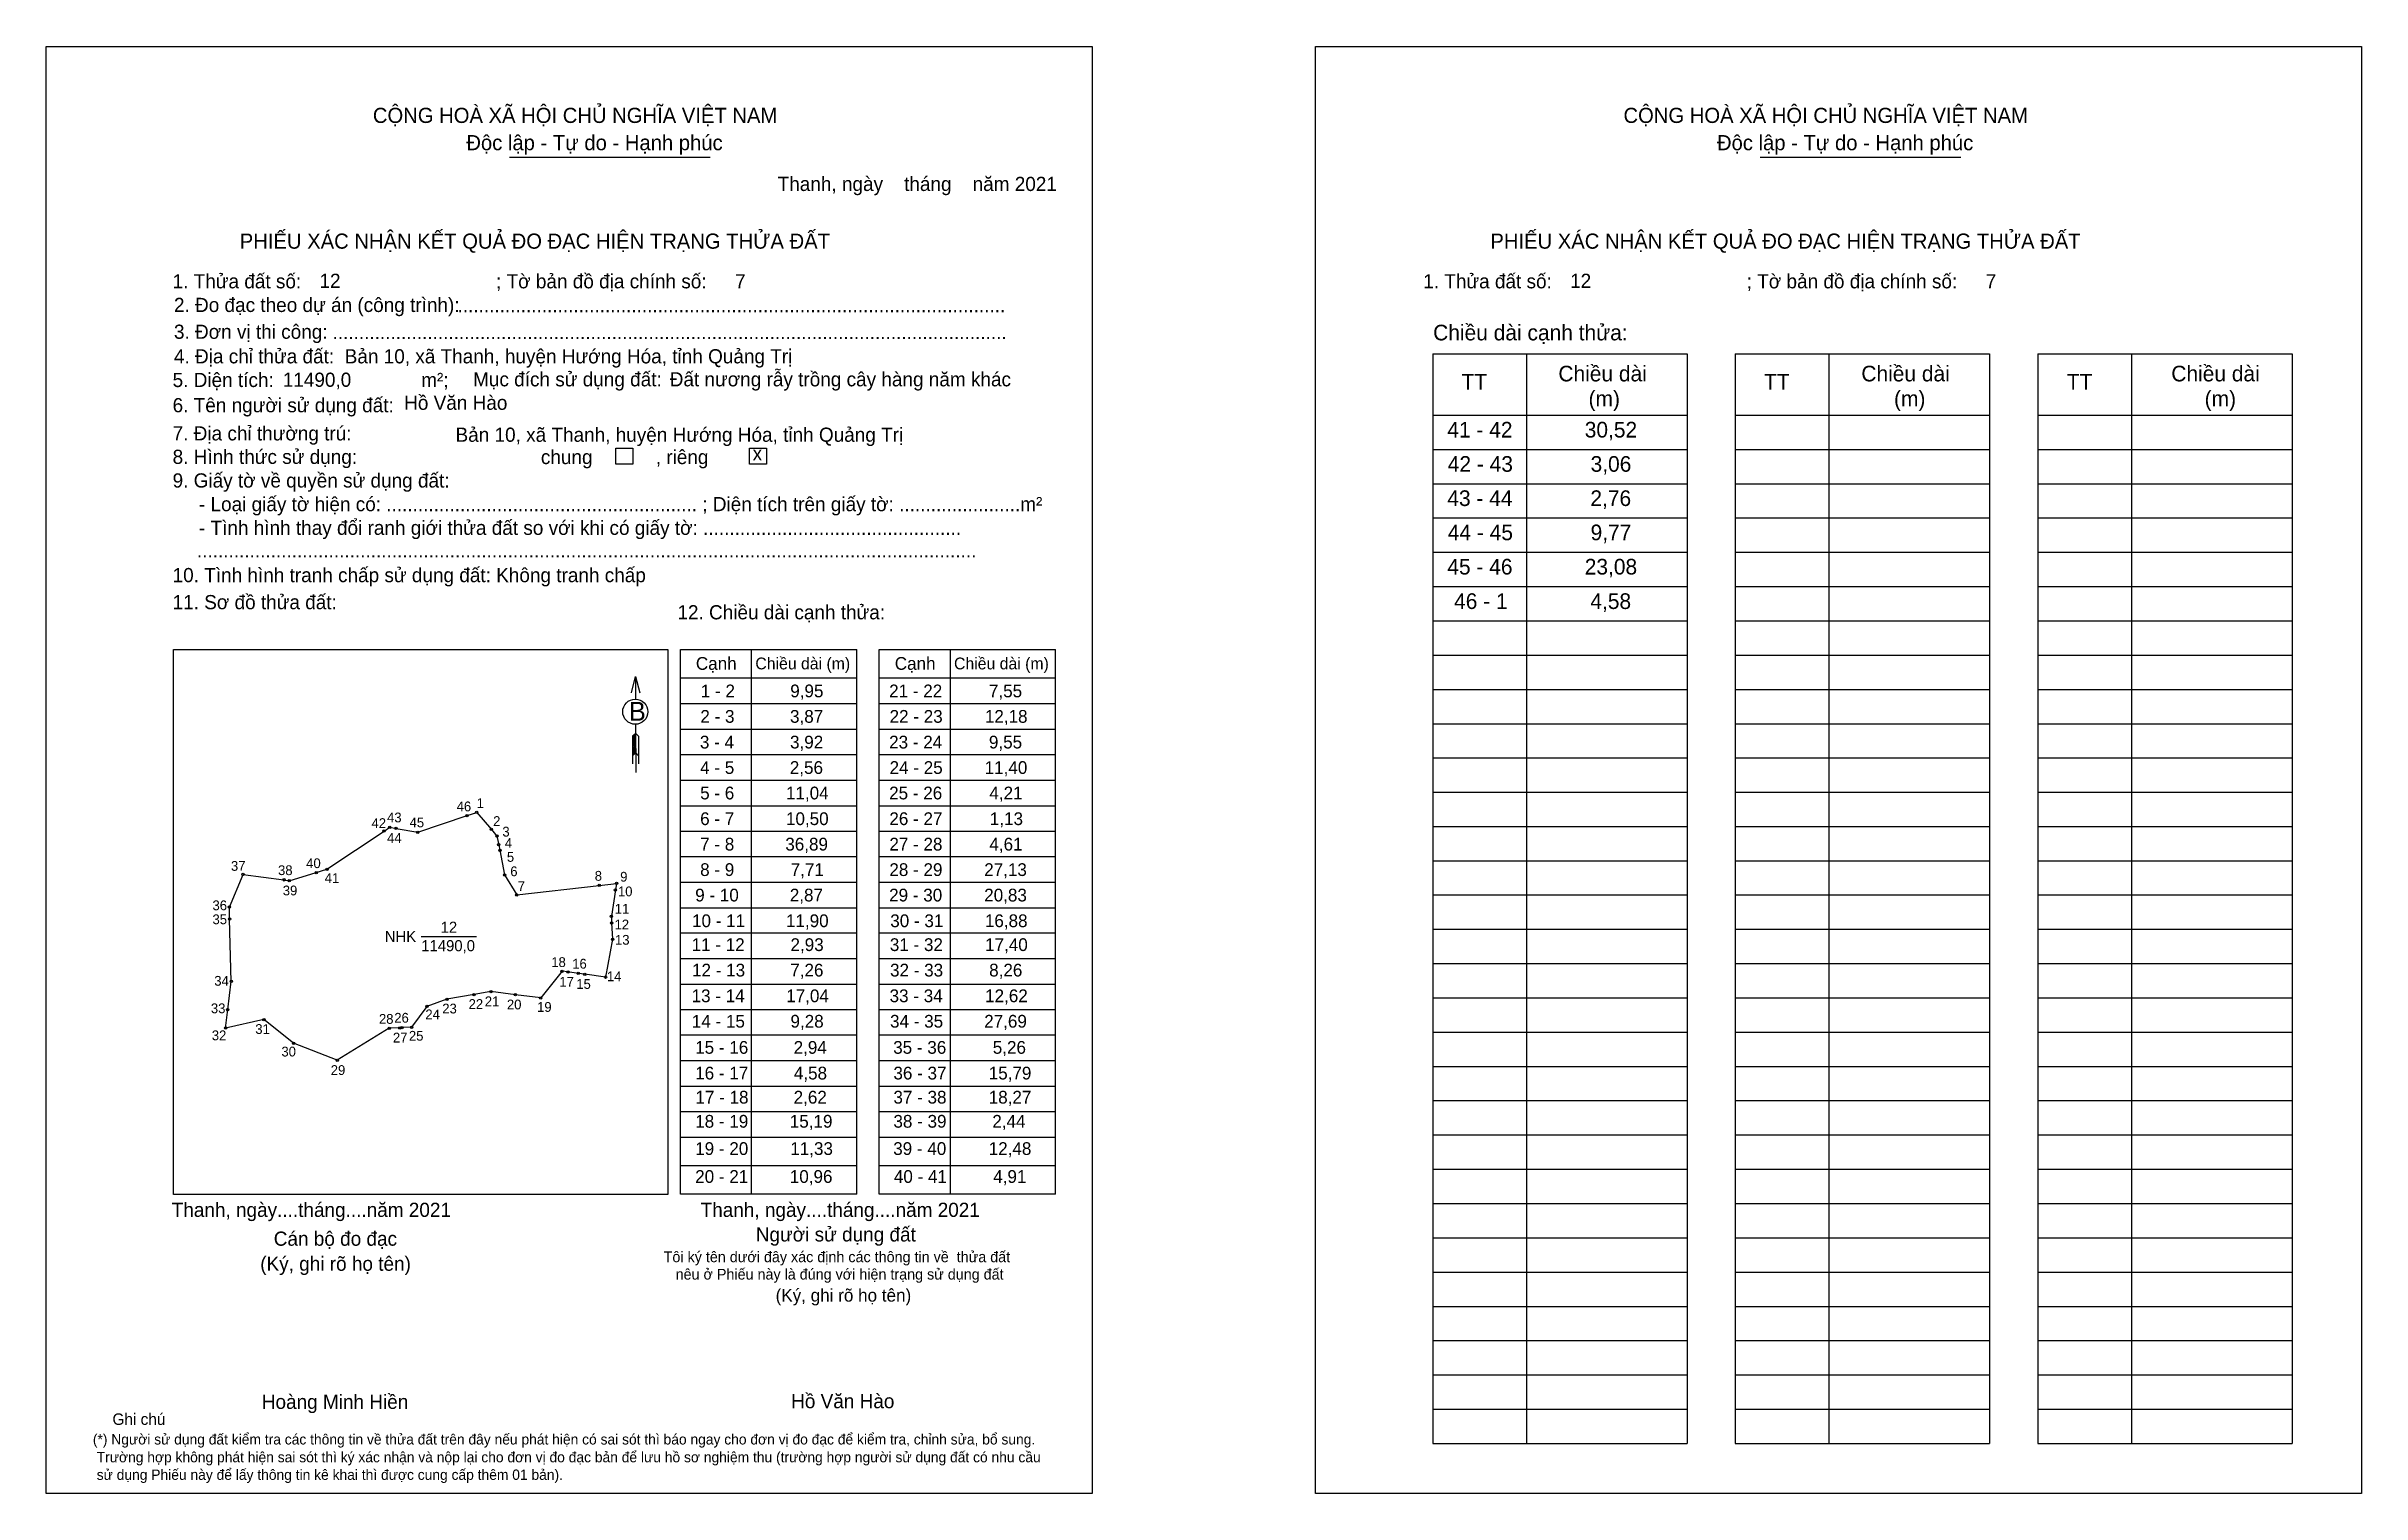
# Model space of a CAD drawing. Extents: x 545302 to 546329, y 1824953 to 1825596.
import ezdxf

# ---------------------------------------------------------------- set-up
doc = ezdxf.new("R2010")
doc.units = 0
for name, color, linetype in [('CanhThua', 7, 'Continuous'), ('kqddKhungInTrang1', 7, 'Continuous'), ('kqddKhungInTrang2', 7, 'Continuous'), ('kqddNoiDung', 7, 'Continuous'), ('kqddTemplate', 7, 'Continuous'), ('MocDinhThua', 7, 'Continuous'), ('NhanDiaChinhThua', 7, 'Continuous'), ('SoHieuDinhThua', 7, 'Continuous')]:
    doc.layers.add(name, color=color, linetype=linetype)

msp = doc.modelspace()

# ---------------------------------------------------------------- linework, layer by layer
at = {"layer": 'CanhThua'}
for p, q in [((545488.3, 1825254.1), (545492.6, 1825255.5)), ((545492.6, 1825255.5), (545499.1, 1825248)), ((545426.1, 1825230.3), (545451.5, 1825247.2)), ((545451.5, 1825247.2), (545454, 1825248.9)), ((545454, 1825248.9), (545456.8, 1825248.4)), ((545456.8, 1825248.4), (545466.4, 1825246.7)), ((545466.4, 1825246.7), (545488.3, 1825254.1)), ((545499.1, 1825248), (545501.6, 1825245)), ((545501.6, 1825245), (545502.4, 1825241.2)), ((545502.4, 1825241.2), (545502.9, 1825238.7)), ((545502.9, 1825238.7), (545505, 1825227.8)), ((545382.8, 1825213.5), (545388.9, 1825228)), ((545388.9, 1825228), (545407, 1825225.6)), ((545407, 1825225.6), (545409.4, 1825225.2)), ((545409.4, 1825225.2), (545421.4, 1825228.8)), ((545421.4, 1825228.8), (545426.1, 1825230.3)), ((545505, 1825227.8), (545510.4, 1825218.9)), ((545547, 1825223.1), (545554.7, 1825224)), ((545554.7, 1825224), (545554.2, 1825221.1)), ((545382.9, 1825208.2), (545382.8, 1825213.5)), ((545510.4, 1825218.9), (545547, 1825223.1)), ((545554.2, 1825221.1), (545552.4, 1825209.4)), ((545383.6, 1825180.5), (545382.9, 1825208.2)), ((545552.4, 1825209.4), (545552.5, 1825206.5)), ((545552.5, 1825206.5), (545552.9, 1825199.2)), ((545552.9, 1825199.2), (545549.8, 1825182.4)), ((545530.5, 1825185), (545521, 1825173.2)), ((545533.1, 1825184.7), (545530.5, 1825185)), ((545537.7, 1825184.1), (545533.1, 1825184.7)), ((545540.6, 1825183.7), (545537.7, 1825184.1)), ((545549.8, 1825182.4), (545540.6, 1825183.7)), ((545382.1, 1825168), (545383.6, 1825180.5)), ((545479.4, 1825172.6), (545470.5, 1825169.4)), ((545491.4, 1825174.7), (545479.4, 1825172.6)), ((545498.9, 1825176), (545491.4, 1825174.7)), ((545509.8, 1825174.6), (545498.9, 1825176)), ((545521, 1825173.2), (545509.8, 1825174.6)), ((545381.1, 1825159.8), (545382.1, 1825168)), ((545398.1, 1825163.6), (545381.1, 1825159.8)), ((545411.3, 1825153.1), (545398.1, 1825163.6)), ((545470.5, 1825169.4), (545463.7, 1825160.2)), ((545430.7, 1825145.5), (545411.3, 1825153.1)), ((545453.8, 1825159.7), (545430.7, 1825145.5)), ((545458.4, 1825159.9), (545453.8, 1825159.7)), ((545459.5, 1825160), (545458.4, 1825159.9)), ((545463.7, 1825160.2), (545459.5, 1825160))]:
    msp.add_line(p, q, dxfattribs=at)
at = {"layer": 'kqddKhungInTrang1'}
msp.add_lwpolyline([(545301.5, 1825595.5), (545765.9, 1825595.5), (545765.9, 1824953.2), (545301.5, 1824953.2)], close=True, dxfattribs=at)
at = {"layer": 'kqddKhungInTrang2'}
msp.add_lwpolyline([(545865, 1825595.5), (546329.4, 1825595.5), (546329.4, 1824953.2), (545865, 1824953.2)], close=True, dxfattribs=at)
at = {"layer": 'kqddTemplate'}
for p, q in [((545507.2, 1825546.3), (545596.2, 1825546.3)), ((546062.4, 1825546.3), (546151.4, 1825546.3)), ((545917, 1825459), (546029.9, 1825459)), ((545917, 1825459), (545917, 1824975.5)), ((545958.6, 1825459), (545958.6, 1824975.5)), ((546029.9, 1825459), (546029.9, 1824975.5)), ((546051.3, 1825459), (546051.3, 1824975.5)), ((546051.3, 1825459), (546164.2, 1825459)), ((546092.9, 1825459), (546092.9, 1824975.5)), ((546164.2, 1825459), (546164.2, 1824975.5)), ((546185.6, 1825459), (546185.6, 1824975.5)), ((546185.6, 1825459), (546298.5, 1825459)), ((546227.2, 1825459), (546227.2, 1824975.5)), ((546298.5, 1825459), (546298.5, 1824975.5)), ((545917, 1825431.8), (546029.9, 1825431.8)), ((546051.3, 1825431.8), (546164.2, 1825431.8)), ((546185.6, 1825431.8), (546298.5, 1825431.8)), ((545917, 1825416.6), (546029.9, 1825416.6)), ((546051.3, 1825416.6), (546164.2, 1825416.6)), ((546185.6, 1825416.6), (546298.5, 1825416.6)), ((545917, 1825401.4), (546029.9, 1825401.4)), ((546051.3, 1825401.4), (546164.2, 1825401.4)), ((546185.6, 1825401.4), (546298.5, 1825401.4)), ((545917, 1825386.2), (546029.9, 1825386.2)), ((546051.3, 1825386.2), (546164.2, 1825386.2)), ((546185.6, 1825386.2), (546298.5, 1825386.2)), ((545917, 1825371), (546029.9, 1825371)), ((546051.3, 1825371), (546164.2, 1825371)), ((546185.6, 1825371), (546298.5, 1825371)), ((545917, 1825355.8), (546029.9, 1825355.8)), ((546051.3, 1825355.8), (546164.2, 1825355.8)), ((546185.6, 1825355.8), (546298.5, 1825355.8)), ((545917, 1825340.6), (546029.9, 1825340.6)), ((546051.3, 1825340.6), (546164.2, 1825340.6)), ((546185.6, 1825340.6), (546298.5, 1825340.6)), ((545583, 1825327.8), (545661.3, 1825327.8)), ((545583, 1825086.1), (545583, 1825327.8)), ((545614.5, 1825327.8), (545614.5, 1825086.1)), ((545661.3, 1825086.1), (545661.3, 1825327.8)), ((545671.3, 1825327.8), (545749.5, 1825327.8)), ((545671.3, 1825086.1), (545671.3, 1825327.8)), ((545702.8, 1825327.8), (545702.8, 1825086.1)), ((545749.5, 1825086.1), (545749.5, 1825327.8)), ((545563.1, 1825315.9), (545563.1, 1825305.8)), ((545917, 1825325.3), (546029.9, 1825325.3)), ((546051.3, 1825325.3), (546164.2, 1825325.3)), ((546185.6, 1825325.3), (546298.5, 1825325.3)), ((545583, 1825315.2), (545661.3, 1825315.2)), ((545671.3, 1825315.2), (545749.5, 1825315.2)), ((545917, 1825310.1), (546029.9, 1825310.1)), ((546051.3, 1825310.1), (546164.2, 1825310.1)), ((546185.6, 1825310.1), (546298.5, 1825310.1)), ((545583, 1825303.9), (545661.3, 1825303.9)), ((545671.3, 1825303.9), (545749.5, 1825303.9)), ((545563.2, 1825290.6), (545561.8, 1825289.3)), ((545563.2, 1825290), (545561.8, 1825288.7)), ((545563.2, 1825289.4), (545561.8, 1825288.2)), ((545561.8, 1825289.3), (545561.8, 1825277.1)), ((545563.2, 1825288.8), (545561.8, 1825287.6)), ((545563.2, 1825288.2), (545561.8, 1825287)), ((545563.2, 1825287.7), (545561.8, 1825286.4)), ((545563.2, 1825287.1), (545561.8, 1825285.8)), ((545563.2, 1825286.5), (545561.8, 1825285.3)), ((545563.2, 1825285.9), (545561.8, 1825284.7)), ((545563.2, 1825285.4), (545561.8, 1825284.1)), ((545563.1, 1825294.7), (545563.2, 1825273.3)), ((545563.2, 1825290.6), (545564.5, 1825289.3)), ((545564.5, 1825289.3), (545564.5, 1825277.1)), ((545583, 1825292.5), (545661.3, 1825292.5)), ((545671.3, 1825292.5), (545749.5, 1825292.5)), ((545917, 1825294.9), (546029.9, 1825294.9)), ((546051.3, 1825294.9), (546164.2, 1825294.9)), ((546185.6, 1825294.9), (546298.5, 1825294.9)), ((545563.2, 1825284.8), (545561.8, 1825283.5)), ((545563.2, 1825284.2), (545561.8, 1825282.9)), ((545563.2, 1825283.6), (545561.8, 1825282.4)), ((545563.2, 1825283), (545561.8, 1825281.8)), ((545563.2, 1825282.5), (545561.8, 1825281.2)), ((545563.2, 1825281.9), (545561.8, 1825280.6)), ((545563.2, 1825281.9), (545564.5, 1825280.6)), ((545583, 1825281.2), (545661.3, 1825281.2)), ((545671.3, 1825281.2), (545749.5, 1825281.2)), ((545917, 1825279.7), (546029.9, 1825279.7)), ((546051.3, 1825279.7), (546164.2, 1825279.7)), ((546185.6, 1825279.7), (546298.5, 1825279.7)), ((545583, 1825269.9), (545661.3, 1825269.9)), ((545671.3, 1825269.9), (545749.5, 1825269.9)), ((545583, 1825258.5), (545661.3, 1825258.5)), ((545671.3, 1825258.5), (545749.5, 1825258.5)), ((545917, 1825264.5), (546029.9, 1825264.5)), ((546051.3, 1825264.5), (546164.2, 1825264.5)), ((546185.6, 1825264.5), (546298.5, 1825264.5)), ((545583, 1825247.2), (545661.3, 1825247.2)), ((545671.3, 1825247.2), (545749.5, 1825247.2)), ((545917, 1825249.3), (546029.9, 1825249.3)), ((546051.3, 1825249.3), (546164.2, 1825249.3)), ((546185.6, 1825249.3), (546298.5, 1825249.3)), ((545583, 1825235.9), (545661.3, 1825235.9)), ((545671.3, 1825235.9), (545749.5, 1825235.9)), ((545917, 1825234.1), (546029.9, 1825234.1)), ((546051.3, 1825234.1), (546164.2, 1825234.1)), ((546185.6, 1825234.1), (546298.5, 1825234.1)), ((545583, 1825224.6), (545661.3, 1825224.6)), ((545671.3, 1825224.6), (545749.5, 1825224.6)), ((545583, 1825213.2), (545661.3, 1825213.2)), ((545671.3, 1825213.2), (545749.5, 1825213.2)), ((545917, 1825218.9), (546029.9, 1825218.9)), ((546051.3, 1825218.9), (546164.2, 1825218.9)), ((546185.6, 1825218.9), (546298.5, 1825218.9)), ((545917, 1825203.7), (546029.9, 1825203.7)), ((546051.3, 1825203.7), (546164.2, 1825203.7)), ((546185.6, 1825203.7), (546298.5, 1825203.7)), ((545661.3, 1825201.9), (545583, 1825201.9)), ((545749.5, 1825201.9), (545671.3, 1825201.9)), ((545661.3, 1825190.6), (545583, 1825190.6)), ((545749.5, 1825190.6), (545671.3, 1825190.6)), ((545917, 1825188.4), (546029.9, 1825188.4)), ((546051.3, 1825188.4), (546164.2, 1825188.4)), ((546185.6, 1825188.4), (546298.5, 1825188.4)), ((545661.3, 1825179.2), (545583, 1825179.2)), ((545749.5, 1825179.2), (545671.3, 1825179.2)), ((545917, 1825173.2), (546029.9, 1825173.2)), ((546051.3, 1825173.2), (546164.2, 1825173.2)), ((546185.6, 1825173.2), (546298.5, 1825173.2)), ((545661.3, 1825167.9), (545583, 1825167.9)), ((545749.5, 1825167.9), (545671.3, 1825167.9)), ((545661.3, 1825156.6), (545583, 1825156.6)), ((545749.5, 1825156.6), (545671.3, 1825156.6)), ((545917, 1825158), (546029.9, 1825158)), ((546051.3, 1825158), (546164.2, 1825158)), ((546185.6, 1825158), (546298.5, 1825158)), ((545661.3, 1825145.3), (545583, 1825145.3)), ((545749.5, 1825145.3), (545671.3, 1825145.3)), ((545917, 1825142.8), (546029.9, 1825142.8)), ((546051.3, 1825142.8), (546164.2, 1825142.8)), ((546185.6, 1825142.8), (546298.5, 1825142.8)), ((545661.3, 1825133.9), (545583, 1825133.9)), ((545749.5, 1825133.9), (545671.3, 1825133.9)), ((545661.3, 1825122.6), (545583, 1825122.6)), ((545749.5, 1825122.6), (545671.3, 1825122.6)), ((545917, 1825127.6), (546029.9, 1825127.6)), ((546051.3, 1825127.6), (546164.2, 1825127.6)), ((546185.6, 1825127.6), (546298.5, 1825127.6)), ((545661.3, 1825111.3), (545583, 1825111.3)), ((545749.5, 1825111.3), (545671.3, 1825111.3)), ((545917, 1825112.4), (546029.9, 1825112.4)), ((546051.3, 1825112.4), (546164.2, 1825112.4)), ((546185.6, 1825112.4), (546298.5, 1825112.4)), ((545661.3, 1825098.7), (545583, 1825098.7)), ((545749.5, 1825098.7), (545671.3, 1825098.7)), ((545917, 1825097.2), (546029.9, 1825097.2)), ((546051.3, 1825097.2), (546164.2, 1825097.2)), ((546185.6, 1825097.2), (546298.5, 1825097.2)), ((545661.3, 1825086.1), (545583, 1825086.1)), ((545749.5, 1825086.1), (545671.3, 1825086.1)), ((545917, 1825082), (546029.9, 1825082)), ((546051.3, 1825082), (546164.2, 1825082)), ((546185.6, 1825082), (546298.5, 1825082)), ((545917, 1825066.7), (546029.9, 1825066.7)), ((546051.3, 1825066.7), (546164.2, 1825066.7)), ((546185.6, 1825066.7), (546298.5, 1825066.7)), ((545917, 1825051.5), (546029.9, 1825051.5)), ((546051.3, 1825051.5), (546164.2, 1825051.5)), ((546185.6, 1825051.5), (546298.5, 1825051.5)), ((545917, 1825036.3), (546029.9, 1825036.3)), ((546051.3, 1825036.3), (546164.2, 1825036.3)), ((546185.6, 1825036.3), (546298.5, 1825036.3)), ((545917, 1825021.1), (546029.9, 1825021.1)), ((546051.3, 1825021.1), (546164.2, 1825021.1)), ((546185.6, 1825021.1), (546298.5, 1825021.1)), ((545917, 1825005.9), (546029.9, 1825005.9)), ((546051.3, 1825005.9), (546164.2, 1825005.9)), ((546185.6, 1825005.9), (546298.5, 1825005.9)), ((545917, 1824990.7), (546029.9, 1824990.7)), ((546051.3, 1824990.7), (546164.2, 1824990.7)), ((546185.6, 1824990.7), (546298.5, 1824990.7)), ((545917, 1824975.5), (546029.9, 1824975.5)), ((546051.3, 1824975.5), (546164.2, 1824975.5)), ((546185.6, 1824975.5), (546298.5, 1824975.5))]:
    msp.add_line(p, q, dxfattribs=at)
for points in [[(545554.3, 1825417.1), (545561.9, 1825417.1), (545561.9, 1825410.1), (545554.3, 1825410.1)], [(545613.7, 1825417.1), (545621.3, 1825417.1), (545621.3, 1825410.1), (545613.7, 1825410.1)], [(545358, 1825327.8), (545577.5, 1825327.8), (545577.5, 1825085.9), (545358, 1825085.9)]]:
    msp.add_lwpolyline(points, close=True, dxfattribs=at)
msp.add_lwpolyline([(545561.3, 1825308.6), (545563.1, 1825315.9), (545565, 1825308.6)], dxfattribs=at)
msp.add_circle((545563, 1825300.2), 5.58, dxfattribs=at)
at = {"layer": 'MocDinhThua'}
for centre in [(545488.3, 1825254.1), (545492.6, 1825255.5), (545451.5, 1825247.2), (545454, 1825248.9), (545456.8, 1825248.4), (545466.4, 1825246.7), (545499.1, 1825248), (545501.6, 1825245), (545502.4, 1825241.2), (545502.9, 1825238.7), (545388.9, 1825228), (545407, 1825225.6), (545409.4, 1825225.2), (545421.4, 1825228.8), (545426.1, 1825230.3), (545505, 1825227.8), (545547, 1825223.1), (545554.7, 1825224), (545382.8, 1825213.5), (545510.4, 1825218.9), (545554.2, 1825221.1), (545382.9, 1825208.2), (545552.4, 1825209.4), (545552.5, 1825206.5), (545552.9, 1825199.2), (545530.5, 1825185), (545533.1, 1825184.7), (545537.7, 1825184.1), (545540.6, 1825183.7), (545549.8, 1825182.4), (545383.6, 1825180.5), (545479.4, 1825172.6), (545491.4, 1825174.7), (545498.9, 1825176), (545509.8, 1825174.6), (545521, 1825173.2), (545382.1, 1825168), (545398.1, 1825163.6), (545470.5, 1825169.4), (545381.1, 1825159.8), (545411.3, 1825153.1), (545453.8, 1825159.7), (545458.4, 1825159.9), (545459.5, 1825160), (545463.7, 1825160.2), (545430.7, 1825145.5)]:
    msp.add_circle(centre, 0.521, dxfattribs=at)
at = {"layer": 'NhanDiaChinhThua'}
msp.add_line((545468, 1825200.5), (545492.5, 1825200.5), dxfattribs=at)

# ---------------------------------------------------------------- texts
at = {"layer": 'kqddNoiDung'}
for s, height, p in [('Thanh, ngày    tháng    năm 2021  ', 6.293, (545626.2, 1825531.3)), ('12', 6.29, (545422.8, 1825488.3)), ('7', 6.29, (545607.3, 1825488.1)), ('12', 6.29, (545978, 1825488.3)), ('7', 6.29, (546162.5, 1825488.1)), ('........................................................................................................', 6.2932, (545484.1, 1825477.5)), ('................................................................................................................................', 6.2932, (545428.6, 1825465.6)), ('11490,0', 6.29, (545406.5, 1825444.4)), ('Đất nương rẫy trồng cây hàng năm khác', 6.293, (545578.3, 1825444.6)), ('Hồ Văn Hào', 6.29, (545460.4, 1825434.2)), ('Bản 10, xã Thanh, huyện Hướng Hóa, tỉnh Quảng Trị', 6.293, (545483.2, 1825420)), ('41 - 42', 6.95, (545923.5, 1825421.9)), ('30,52', 6.95, (545984.5, 1825421.9)), ('x', 6.29, (545615.1, 1825411.7)), ('42 - 43', 6.95, (545923.7, 1825406.7)), ('3,06', 6.95, (545987.1, 1825406.7)), ('43 - 44', 6.95, (545923.5, 1825391.5)), ('2,76', 6.95, (545987, 1825391.5)), ('44 - 45', 6.95, (545923.7, 1825376.3)), ('9,77', 6.95, (545987.1, 1825376.3)), ('45 - 46', 6.95, (545923.5, 1825361.1)), ('23,08', 6.95, (545984.5, 1825361.1)), ('46 - 1', 6.95, (545926.5, 1825345.8)), ('4,58', 6.95, (545987, 1825345.8)), ('1 - 2', 5.66, (545592.1, 1825306.6)), ('9,95', 5.66, (545631.8, 1825306.6)), ('21 - 22', 5.66, (545675.7, 1825306.6)), ('7,55', 5.66, (545720, 1825306.6)), ('2 - 3', 5.66, (545591.9, 1825295.3)), ('3,87', 5.66, (545631.7, 1825295.3)), ('22 - 23', 5.66, (545675.9, 1825295.3)), ('12,18', 5.66, (545718.2, 1825295.3)), ('3 - 4', 5.66, (545591.7, 1825283.9)), ('3,92', 5.66, (545631.7, 1825283.9)), ('23 - 24', 5.66, (545675.7, 1825283.9)), ('9,55', 5.66, (545720, 1825283.9)), ('4 - 5', 5.66, (545591.8, 1825272.6)), ('2,56', 5.66, (545631.6, 1825272.6)), ('24 - 25', 5.66, (545675.9, 1825272.6)), ('11,40', 5.66, (545718.1, 1825272.6)), ('5 - 6', 5.66, (545591.8, 1825261.3)), ('11,04', 5.66, (545629.9, 1825261.3)), ('25 - 26', 5.66, (545675.7, 1825261.3)), ('4,21', 5.66, (545720.2, 1825261.3)), ('6 - 7', 5.66, (545591.8, 1825249.9)), ('10,50', 5.66, (545629.9, 1825249.9)), ('26 - 27', 5.66, (545675.8, 1825249.9)), ('1,13', 5.66, (545720.4, 1825249.9)), ('7 - 8', 5.66, (545591.8, 1825238.6)), ('36,89', 5.66, (545629.6, 1825238.6)), ('27 - 28', 5.66, (545675.8, 1825238.6)), ('4,61', 5.66, (545720.2, 1825238.6)), ('8 - 9', 5.66, (545591.8, 1825227.3)), ('7,71', 5.66, (545632, 1825227.3)), ('28 - 29', 5.66, (545675.8, 1825227.3)), ('27,13', 5.66, (545717.9, 1825227.3)), ('9 - 10', 5.66, (545589.6, 1825216)), ('2,87', 5.66, (545631.6, 1825216)), ('29 - 30', 5.66, (545675.7, 1825216)), ('20,83', 5.66, (545717.9, 1825216)), ('10 - 11', 5.66, (545588.2, 1825204.6)), ('11,90', 5.66, (545629.9, 1825204.6)), ('30 - 31', 5.66, (545676.2, 1825204.6)), ('16,88', 5.66, (545718.2, 1825204.6)), ('11 - 12', 5.66, (545588, 1825194)), ('2,93', 5.66, (545631.9, 1825194)), ('31 - 32', 5.66, (545676, 1825194)), ('17,40', 5.66, (545718.3, 1825194)), ('12 - 13', 5.66, (545588.2, 1825182.7)), ('7,26', 5.66, (545631.8, 1825182.7)), ('32 - 33', 5.66, (545676.1, 1825182.7)), ('8,26', 5.66, (545720.1, 1825182.7)), ('13 - 14', 5.66, (545588, 1825171.3)), ('17,04', 5.66, (545630, 1825171.3)), ('33 - 34', 5.66, (545675.9, 1825171.3)), ('12,62', 5.66, (545718.3, 1825171.3)), ('14 - 15', 5.66, (545588.1, 1825160)), ('9,28', 5.66, (545631.9, 1825160)), ('34 - 35', 5.66, (545676.1, 1825160)), ('27,69', 5.66, (545717.9, 1825160)), ('15 - 16', 5.66, (545589.6, 1825148.4)), ('2,94', 5.66, (545633.3, 1825148.4)), ('35 - 36', 5.66, (545677.5, 1825148.4)), ('5,26', 5.66, (545721.7, 1825148.4)), ('16 - 17', 5.66, (545589.6, 1825137)), ('4,58', 5.66, (545633.4, 1825137)), ('36 - 37', 5.66, (545677.6, 1825137)), ('15,79', 5.66, (545719.9, 1825137)), ('17 - 18', 5.66, (545589.7, 1825126.3)), ('2,62', 5.66, (545633.3, 1825126.3)), ('37 - 38', 5.66, (545677.6, 1825126.3)), ('18,27', 5.66, (545719.9, 1825126.3)), ('18 - 19', 5.66, (545589.6, 1825115.6)), ('15,19', 5.66, (545631.6, 1825115.6)), ('38 - 39', 5.66, (545677.6, 1825115.6)), ('2,44', 5.66, (545721.5, 1825115.6)), ('19 - 20', 5.66, (545589.6, 1825103.5)), ('11,33', 5.66, (545631.8, 1825103.5)), ('39 - 40', 5.66, (545677.5, 1825103.5)), ('12,48', 5.66, (545719.9, 1825103.5)), ('20 - 21', 5.66, (545589.6, 1825091.1)), ('10,96', 5.66, (545631.6, 1825091.1)), ('40 - 41', 5.66, (545677.8, 1825091.1)), ('4,91', 5.66, (545721.9, 1825091.1)), ('Thanh, ngày....tháng....năm 2021', 6.293, (545357.2, 1825076)), ('Thanh, ngày....tháng....năm 2021', 6.293, (545592, 1825076)), ('Hồ Văn Hào', 6.29, (545632.2, 1824991.1))]:
    msp.add_text(s, height=height, dxfattribs=at).set_placement(p)
at = {"layer": 'kqddTemplate'}
for s, height, p in [('CỘNG HOÀ XÃ HỘI CHỦ NGHĨA VIỆT NAM', 6.713, (545446.5, 1825561.5)), ('CỘNG HOÀ XÃ HỘI CHỦ NGHĨA VIỆT NAM', 6.713, (546001.7, 1825561.5)), ('Độc lập - Tự do - Hạnh phúc', 6.713, (545488, 1825549.4)), ('Độc lập - Tự do - Hạnh phúc', 6.713, (546043.2, 1825549.4)), ('PHIẾU XÁC NHẬN KẾT QUẢ ĐO ĐẠC HIỆN TRẠNG THỬA ĐẤT', 6.713, (545387.4, 1825505.7)), ('PHIẾU XÁC NHẬN KẾT QUẢ ĐO ĐẠC HIỆN TRẠNG THỬA ĐẤT', 6.713, (545942.6, 1825505.7)), ('1. Thửa đất số:                                     ; Tờ bản đồ địa chính số:', 6.293, (545357.6, 1825488.1)), ('1. Thửa đất số:                                     ; Tờ bản đồ địa chính số:', 6.293, (545912.8, 1825488.1)), ('2. Đo đạc theo dự án (công trình): ', 6.293, (545358.2, 1825477.6)), ('3. Đơn vị thi công: ', 6.293, (545358.2, 1825465.7)), ('Chiều dài cạnh thửa:', 6.954, (545917.2, 1825465)), ('4. Địa chỉ thửa đất:  Bản 10, xã Thanh, huyện Hướng Hóa, tỉnh Quảng Trị', 6.293, (545358.2, 1825454.8)), ('5. Diện tích:                            m²; ', 6.293, (545357.6, 1825444.3)), ('Mục đích sử dụng đất:', 6.293, (545491, 1825444.6)), ('TT', 6.95, (545929.8, 1825443.2)), ('Chiều dài', 6.95, (545972.8, 1825446.8)), ('TT', 6.95, (546064.1, 1825443.2)), ('Chiều dài', 6.95, (546107.3, 1825446.8)), ('TT', 6.95, (546198.5, 1825443.2)), ('Chiều dài', 6.95, (546244.9, 1825446.8)), ('6. Tên người sử dụng đất:', 6.293, (545357.6, 1825433.1)), ('(m)', 6.95, (545986.2, 1825435.7)), ('(m)', 6.95, (546121.8, 1825435.7)), ('(m)', 6.95, (546259.7, 1825435.7)), ('7. Địa chỉ thường trú:', 6.293, (545357.6, 1825420.6)), ('8. Hình thức sử dụng:', 6.293, (545357.6, 1825410.2)), ('chung            , riêng', 6.293, (545521.1, 1825410.1)), ('9. Giấy tờ về quyền sử dụng đất:', 6.293, (545357.6, 1825399.7)), ('     - Loại giấy tờ hiện có: ........................................................... ; Diện tích trên giấy tờ: .......................m²', 6.2932, (545357.6, 1825389.2)), ('     - Tình hình thay đổi ranh giới thửa đất so với khi có giấy tờ: .................................................', 6.2932, (545357.6, 1825378.7)), ('....................................................................................................................................................', 6.2932, (545368.4, 1825368.7)), ('10. Tình hình tranh chấp sử dụng đất: Không tranh chấp', 6.293, (545357.6, 1825357.7)), ('11. Sơ đồ thửa đất:', 6.293, (545357.6, 1825345.7)), ('12. Chiều dài cạnh thửa:', 6.293, (545581.7, 1825341.2)), ('Cạnh', 5.66, (545589.9, 1825318.8)), ('Chiều dài (m)', 5.244, (545616.3, 1825319)), ('Cạnh', 5.66, (545678.2, 1825318.8)), ('Chiều dài (m)', 5.244, (545704.5, 1825319)), ('B', 8.39, (545560.2, 1825296.2)), ('Cán bộ đo đạc', 6.293, (545402.5, 1825063.2)), ('Người sử dụng đất', 6.293, (545616.5, 1825065.1)), ('Tôi ký tên dưới đây xác định các thông tin về  thửa đất ', 4.758, (545575.6, 1825055.9)), ('(Ký, ghi rõ họ tên)', 6.293, (545396.5, 1825052.1)), ('nêu ở Phiếu này là đúng với hiện trạng sử dụng đất', 4.758, (545580.9, 1825048.2)), ('(Ký, ghi rõ họ tên)', 5.664, (545625.3, 1825038.4)), ('Hoàng Minh Hiền', 6.293, (545397.2, 1824990.8)), ('Ghi chú', 5.1, (545330.9, 1824983.7)), ('(*) Người sử dụng đất kiểm tra các thông tin về thửa đất trên đây nếu phát hiện có sai sót thì báo ngay cho đơn vị đo đạc để kiểm tra, chỉnh sửa, bổ sung.', 4.5877, (545322.2, 1824975)), (' Trường hợp không phát hiện sai sót thì ký xác nhận và nộp lại cho đơn vị đo đạc bản để lưu hồ sơ nghiệm thu (trường hợp người sử dụng đất có nhu cầu', 4.5877, (545322.2, 1824967.1)), (' sử dụng Phiếu này để lấy thông tin kê khai thì được cung cấp thêm 01 bản).', 4.588, (545322.2, 1824959.3))]:
    msp.add_text(s, height=height, dxfattribs=at).set_placement(p)
at = {"layer": 'NhanDiaChinhThua'}
for s, p in [('NHK', (545451.8, 1825198)), ('12', (545476.6, 1825202.1)), ('11490,0', (545468, 1825193.9))]:
    msp.add_text(s, height=4.93, dxfattribs=at).set_placement(p)
at = {"layer": 'SoHieuDinhThua'}
for s, p in [('43', (545452.8, 1825251.1)), ('46', (545483.7, 1825256)), ('1', (545492.6, 1825257.5)), ('42', (545445.9, 1825248.6)), ('44', (545452.8, 1825242)), ('45', (545462.8, 1825248.9)), ('2', (545499.9, 1825249.5)), ('3', (545504, 1825244.8)), ('4', (545505.1, 1825239.8)), ('37', (545383.5, 1825229.6)), ('40', (545416.9, 1825230.8)), ('5', (545506, 1825233.6)), ('38', (545404.4, 1825227.7)), ('41', (545425.1, 1825224.2)), ('6', (545507.5, 1825227.2)), ('7', (545510.8, 1825220.6)), ('8', (545545, 1825225.2)), ('9', (545556.3, 1825224.8)), ('36', (545375.3, 1825212.1)), ('39', (545406.5, 1825218.7)), ('11', (545553.9, 1825210.6)), ('10', (545555.3, 1825218.3)), ('35', (545375.3, 1825205.9)), ('12', (545553.8, 1825203.6)), ('13', (545554, 1825196.8)), ('34', (545376.1, 1825178.6)), ('18', (545525.7, 1825186.9)), ('17', (545529.3, 1825178.2)), ('16', (545535, 1825186.2)), ('14', (545550.4, 1825180.6)), ('22', (545489, 1825168.3)), ('21', (545496.2, 1825169.5)), ('20', (545506, 1825168.1)), ('15', (545536.8, 1825177.2)), ('33', (545374.6, 1825166.4)), ('28', (545449.2, 1825161.7)), ('26', (545456, 1825162.2)), ('24', (545469.8, 1825163.7)), ('23', (545477.3, 1825166.3)), ('19', (545519.4, 1825167)), ('32', (545375, 1825154.4)), ('31', (545394.3, 1825157.2)), ('30', (545405.9, 1825147.2)), ('27', (545455.4, 1825153.4)), ('25', (545462.5, 1825154.2)), ('29', (545427.8, 1825139))]:
    msp.add_text(s, height=4.34, dxfattribs=at).set_placement(p)

doc.saveas('drawing.dxf')
